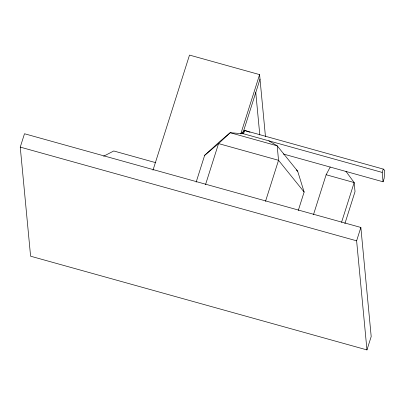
<?xml version="1.0" encoding="UTF-8"?>
<svg xmlns="http://www.w3.org/2000/svg" width="405" height="405" viewBox="0 0 405 405"><rect width="100%" height="100%" fill="white"/><g stroke="black" fill="none" stroke-linecap="round" stroke-linejoin="round"><path stroke-width="0.61" d="M20.25 147.111L24.492 133.746L360.855 227.453L371.198 336.545L366.96 349.915L30.593 256.203L20.25 147.111L356.618 240.823L366.96 349.915M152.994 170.186L189.51 55.085L259.585 74.606L265.457 136.551M196.162 182.123L204.652 155.348L219.287 141.947L230.187 132.724L243.542 133.792L382.183 172.419L383.074 181.794L283.348 154.011M205.527 184.639L218.553 143.588L230.187 132.724L277.187 145.815L297.675 171.214L304.13 192.031L298.277 210.473M240.848 133.665L259.585 74.606M243.385 131.584L260.015 79.152M243.542 133.792L244.6 130.451L383.246 169.077L384.75 170.424L384.132 178.453L383.074 181.794M265.513 201.351L278.534 160.299L277.187 145.815L268.839 140.839M313.51 214.544L326.136 174.742L330.227 167.027M341.542 222.355L354.167 182.554L345.946 171.356M344.893 223.606L355.028 191.646L354.167 182.554L326.136 174.742M356.618 240.823L360.855 227.453M382.183 172.419L383.246 169.077M242.043 133.837L244.6 130.451L249.971 132.268M204.652 155.348L218.553 143.588L278.534 160.299L304.13 192.031M240.545 133.883L244.6 130.451M103.639 156.219L113.749 150.979L155.798 162.694M296.303 169.948L297.675 171.214M255.773 92.522L259.797 134.946"/></g></svg>
